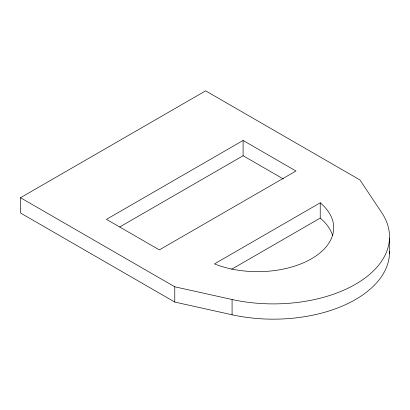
<?xml version="1.0" encoding="UTF-8"?>
<svg xmlns="http://www.w3.org/2000/svg" width="410" height="410" viewBox="0 0 410 410"><rect width="100%" height="100%" fill="white"/><g stroke="black" fill="none" stroke-linecap="round" stroke-linejoin="round"><path stroke-width="0.61" d="M20.5 197.728L174.778 286.795L232.08 299.52A116.168 67.066 0 0 0 355.501 284.248A116.168 67.066 0 0 0 381.941 212.995L359.903 179.913L205.625 90.851L20.5 197.728L20.5 213L174.778 302.062L232.08 314.788A116.168 67.066 0 0 0 389.52 251.586M174.778 302.062L174.778 286.795M232.08 314.788L232.08 299.52M119.73 226.966L243.094 155.744L243.094 140.471L295.989 171.006L159.352 249.9L106.456 219.365L243.094 140.471M332.623 235.683A76.05 43.906 0 0 0 320.231 218.089L320.231 202.817L214.45 263.896A76.05 43.906 0 0 0 311.421 258.802A76.05 43.906 0 0 0 320.231 202.817M389.5 253.411L389.5 238.143M231.619 269.252L320.231 218.089M243.094 155.744L283.315 178.96"/></g></svg>
